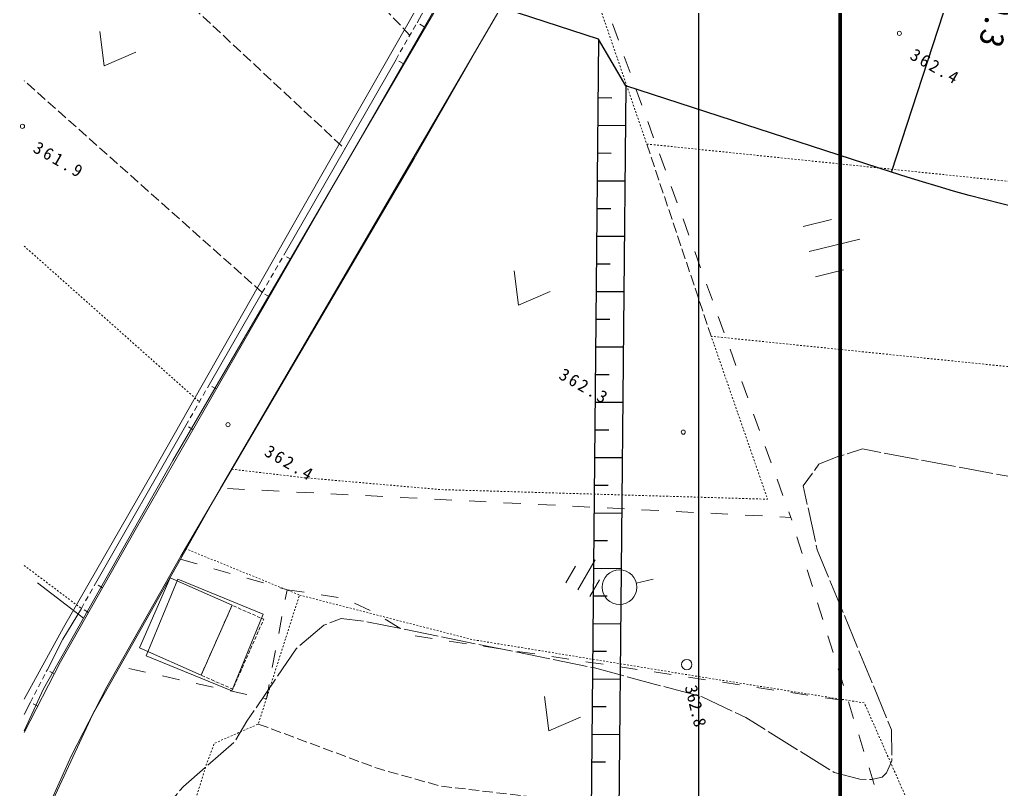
# Model space of a CAD drawing. Header units: millimetres. Extents: x -2078669 to -1085629, y -5987148 to 310365.
# Drawn here: x -1837240 to -1766236, y -5834061 to -5778435 of the extents above; entities that cross this region are included whole.
import ezdxf

# ---------------------------------------------------------------- set-up
doc = ezdxf.new("R2010")
doc.units = ezdxf.units.MM
doc.header["$LTSCALE"] = 500
for name, pattern in [('53003', [0.75, 0.5, -0.25]), ('55107', [1.25, 0.75, -0.5]), ('56301', [0.5, 0.25, -0.25]), ('56302', [2, 1.5, -0.5]), ('57103', [5.5, 5, -0.5])]:
    doc.linetypes.add(name, pattern=pattern)
doc.layers.get('Defpoints').update_dxf_attribs({"color": 153})
for name, color, linetype, lineweight in [('D-BGD', 7, 'Continuous', 13), ('D-BMK-HTXT-周囲堤', 7, 'Continuous', 13), ('D-BYP-STRA', 1, 'Continuous', 25), ('D-TTL', 2, 'Continuous', 140), ('●予備設計_LP横断', 7, 'Continuous', 13)]:
    doc.layers.add(name, color=color, linetype=linetype, lineweight=lineweight)
doc.styles.add('MS ゴシック', font='MS Gothic.ttf')
doc.styles.add('ＭＳ ゴシック', font='MS Gothic.ttf')

# ---------------------------------------------------------------- blocks, each defined once
blk = doc.blocks.new('M6313')
at = {"layer": 'D-BGD', "flags": 128}
blk.add_lwpolyline([(-1.5, 1), (0, -1), (1.5, 1)], dxfattribs=at)
blk = doc.blocks.new('M6334')
at = {"layer": '●予備設計_LP横断', "linetype": 'Continuous', "lineweight": 9}
for p, q in [((0, -1.25), (0, 1.25)), ((-1, -1.25), (-1, 0.1499999999941792)), ((1, -1.25), (1, 0.1499999999941792))]:
    blk.add_line(p, q, dxfattribs=at)
blk = doc.blocks.new('M7312')
at = {"layer": '●予備設計_LP横断', "linetype": 'Continuous', "lineweight": 20}
blk.add_circle((0, -0.001000000003841706), 0.15, dxfattribs=at)

msp = doc.modelspace()

# ---------------------------------------------------------------- linework, layer by layer
at = {"layer": 'D-BGD', "linetype": '56302'}
for p, q in [((-1809022.243195154, -5779571.175988471), (-1822468.477903958, -5765194.855761461)), ((-1837161.070793122, -5765929.536508386), (-1813724.71156835, -5787768.086720323)), ((-1819696.066784316, -5798158.426385607), (-1836918.689085425, -5782833.997734488)), ((-1791882.731623041, -5787421.992102171), (-1787221.423940139, -5801317.369731606))]:
    msp.add_line(p, q, dxfattribs=at)
at = {"layer": 'D-BGD', "linetype": 'Continuous'}
for p, q in [((-1805270.691742083, -5772713.530248884), (-1808500.211666353, -5778658.987431475)), ((-1794363.018037561, -5778740.034921358, 362740.9803940847), (-1793938.091026032, -5779915.110181119, 362767.9803926254)), ((-1793513.164014503, -5781090.185440879, 362795.980391112), (-1793087.370026901, -5782265.759050275, 362823.9803895986)), ((-1810018.096060057, -5781313.688724755), (-1818138.485228394, -5795452.723770203)), ((-1792662.443015372, -5783440.834310035, 362850.9803881393), (-1792237.017654196, -5784615.042593709, 362878.9803866259)), ((-1791812.090642674, -5785790.117853469, 362906.9803851125), (-1791386.296655065, -5786965.69146288, 362933.9803836533)), ((-1828891.903708751, -5815340.279696729), (-1812254.712577424, -5786430.764567751)), ((-1790961.369643543, -5788140.766722626, 362961.9803821398), (-1790536.44263201, -5789315.841982401, 362989.9803806265)), ((-1808695.625511851, -5788466.195343414), (-1825584.93587213, -5817212.333960502)), ((-1790111.515620485, -5790490.917242146, 363016.9803791671), (-1789685.72163288, -5791666.490851558, 363044.9803776537)), ((-1789260.794621354, -5792841.566111318, 363071.9803761944), (-1788835.867609825, -5794016.641371064, 363099.980374681)), ((-1780570.027520296, -5793377.960555238), (-1778529.746614487, -5792880.569010607)), ((-1780126.653251021, -5795199.181815152), (-1776483.214031907, -5794310.699324441)), ((-1788410.940598296, -5795191.716630824, 363127.9803731676), (-1787985.146610694, -5796367.290240221, 363154.9803717083)), ((-1779682.910355313, -5797021.768400788), (-1777642.629449508, -5796524.376856158)), ((-1819696.066784316, -5798158.426385607), (-1823534.335236668, -5804827.813905215)), ((-1787560.219599165, -5797542.365499996, 363182.9803701949), (-1787135.292587639, -5798717.440759741, 363210.9803686815)), ((-1786710.365576114, -5799892.516019502, 363237.9803672222), (-1786284.571588509, -5801068.089628912, 363265.9803657088)), ((-1785859.64457698, -5802243.164888672, 363293.9803641954), (-1785434.71756545, -5803418.240148419, 363320.9803627361)), ((-1785009.790553925, -5804593.315408178, 363348.9803612228), (-1784583.498216669, -5805768.022041517, 363376.9803597094)), ((-1784158.571205143, -5806943.097301261, 363403.98035825), (-1783733.644193622, -5808118.172561022, 363431.9803567366)), ((-1825221.986050957, -5807759.797276916), (-1831760.477246722, -5819190.959034853)), ((-1783308.717182088, -5809293.247820769, 363459.9803552232), (-1782882.923194491, -5810468.821430193, 363486.980353764)), ((-1782457.996182958, -5811643.896689939, 363514.9803522505), (-1782033.069171428, -5812818.971949685, 363542.9803507371)), ((-1820965.218878767, -5812382.021954833, 363215.9803684113), (-1822213.594480282, -5812318.435882072, 363203.9803690599)), ((-1818468.099049321, -5812510.55942609, 363238.9803671682), (-1819716.843277264, -5812445.608027593, 363226.9803678168)), ((-1815971.84619595, -5812638.598547668, 363261.980365925), (-1817219.723447814, -5812574.145498836, 363249.9803665736)), ((-1813475.094992925, -5812765.770693203, 363284.9803646819), (-1814723.470594436, -5812702.184620444, 363273.9803652764)), ((-1810977.975163475, -5812894.308164447, 363307.9803634387), (-1812227.217741058, -5812830.223742036, 363296.9803640333)), ((-1808481.722310097, -5813022.347286055, 363330.9803621956), (-1809730.097911615, -5812958.761213294, 363319.9803627901)), ((-1805985.46945673, -5813150.386407646, 363353.9803609524), (-1807233.34670859, -5813085.933358815, 363342.980361547)), ((-1803489.216603352, -5813278.425529255, 363376.9803597094), (-1804737.093855216, -5813213.972480407, 363365.9803603038)), ((-1800991.598424255, -5813406.096024411, 363399.9803584662), (-1802239.974025766, -5813342.509951665, 363388.9803590607)), ((-1798495.345570876, -5813534.135146018, 363422.9803572231), (-1799743.721172391, -5813470.549073257, 363411.9803578176)), ((-1795999.09271751, -5813662.174267625, 363445.9803559799), (-1797247.468319021, -5813598.588194865, 363434.9803565745)), ((-1793501.972888056, -5813790.711738869, 363468.9803547368), (-1794750.717115999, -5813725.760340385, 363457.9803553313)), ((-1791005.221685034, -5813917.883884389, 363491.9803534937), (-1792253.597286545, -5813854.297811629, 363480.9803540882)), ((-1788508.968831664, -5814045.923005996, 363514.9803522505), (-1789757.344433171, -5813982.336933236, 363503.980352845)), ((-1786012.71597829, -5814173.96212759, 363537.9803510074), (-1787261.0915798, -5814110.376054829, 363526.9803516019)), ((-1783515.596148836, -5814302.499598832, 363560.9803497643), (-1784763.473400699, -5814238.04655, 363549.9803503588)), ((-1781391.804844716, -5814618.991301977, 363585.9803484131), (-1781458.369498058, -5814407.713897553, 363579.9803487373)), ((-1780647.470072277, -5817004.22296192, 363653.9803447376), (-1781019.88663332, -5815812.04062, 363619.9803465753)), ((-1823204.523104226, -5818115.793618398, 363165.9803711138), (-1822002.87787762, -5818459.331943074, 363146.9803721406)), ((-1779902.268323757, -5819389.952971514, 363721.9803410623), (-1780274.186535146, -5818196.903653506, 363687.9803429)), ((-1820801.232651006, -5818802.870267751, 363126.9803732217), (-1819599.587424397, -5819146.408592427, 363107.9803742486)), ((-1792639.212967557, -5819156.437237523), (-1791424.653593444, -5818861.475616459)), ((-1817899.559524577, -5819632.244780777, 363079.980375762), (-1816664.278352728, -5819820.948934566, 363070.9803762485)), ((-1815428.130204788, -5820010.151438005, 363061.9803767349), (-1814192.849032932, -5820198.855591808, 363052.9803772213)), ((-1813022.122027789, -5820604.208664448, 363041.9803778159), (-1811888.915048923, -5821131.020560892, 363029.9803784644)), ((-1779156.568225577, -5821774.81600505, 363790.9803373329), (-1779528.984786624, -5820582.633663115, 363756.9803391705)), ((-1818267.570291003, -5821578.782643637, 363049.9803773835), (-1818500.66103445, -5822807.004747492, 363031.9803783564)), ((-1810811.673497181, -5821765.228310976, 363019.980379005), (-1809737.790669764, -5822403.272591815, 363008.9803795995)), ((-1808638.92873021, -5822973.781375343, 363005.9803797617), (-1807403.517835135, -5823160.253227336, 363042.9803777618)), ((-1778411.366477059, -5824160.546014659, 363858.9803336575), (-1778783.284688455, -5822967.496696636, 363824.9803354953)), ((-1806167.60859041, -5823345.858103243, 363080.980375708), (-1804932.197695336, -5823532.329955236, 363118.9803736541)), ((-1803696.786800258, -5823718.80180723, 363155.9803716543), (-1802460.877555537, -5823904.406683137, 363193.9803696004)), ((-1818732.386452166, -5824034.858224912, 363012.9803793833), (-1818964.610219521, -5825263.578678405, 362993.9803804103)), ((-1801225.466660456, -5824090.878535145, 363230.9803676005), (-1799990.055765377, -5824277.350387109, 363268.9803655467)), ((-1798755.013496736, -5824462.456913394, 363306.9803634928), (-1797519.602601658, -5824648.928765373, 363343.980361493)), ((-1796283.693356929, -5824834.53364128, 363381.9803594391), (-1795048.282461858, -5825021.005493273, 363419.9803573852)), ((-1825684.333286447, -5826138.144822283, 363098.980374735), (-1826904.151539786, -5825868.361093903, 363125.9803732758)), ((-1793812.871566784, -5825207.477345252, 363456.9803553854), (-1792576.962322055, -5825393.082221174, 363494.9803533315)), ((-1791341.551426984, -5825579.554073152, 363532.9803512777), (-1790106.140531903, -5825766.025925146, 363569.9803492778)), ((-1777665.666378881, -5826545.409048166, 363926.9803299822), (-1778038.949916008, -5825352.728356594, 363892.9803318199)), ((-1823244.198430113, -5826676.845302955, 363044.9803776537), (-1824464.515033098, -5826407.928550648, 363071.9803761944)), ((-1788870.231287182, -5825951.630801068, 363607.9803472239), (-1787634.8203921, -5826138.102653046, 363644.9803452241)), ((-1786400.276473109, -5826324.076155389, 363682.9803431702), (-1785164.367228376, -5826509.681031296, 363720.9803411164)), ((-1820803.694947345, -5827216.911109351, 362990.9803805724), (-1822023.513200687, -5826947.127380985, 363017.9803791131)), ((-1783928.956333306, -5826696.152883289, 363757.9803391165), (-1782693.545438228, -5826882.624735283, 363795.9803370626)), ((-1781457.636193503, -5827068.229611189, 363833.9803350088), (-1780222.225298429, -5827254.701463183, 363870.980333009)), ((-1778986.814403354, -5827441.173315177, 363908.9803309551), (-1777750.90515863, -5827626.778191083, 363945.9803289553)), ((-1776920.464630363, -5828931.139057774, 363994.9803263068), (-1777293.748167485, -5827738.458366188, 363960.9803281446)), ((-1776176.129857912, -5831316.370717718, 364062.9803226314), (-1776548.546418963, -5830124.188375782, 364028.9803244692)), ((-1775430.928109393, -5833702.100727311, 364130.9803189562), (-1775803.34467044, -5832509.918385375, 364096.9803207938))]:
    msp.add_line(p, q, dxfattribs=at)
at = {"layer": 'D-BGD', "linetype": '55107'}
for p, q in [((-1810018.096060057, -5781313.688724755), (-1808500.211666353, -5778658.987431475)), ((-1807979.527670067, -5778957.130244726), (-1808500.211666353, -5778658.987431475)), ((-1809497.412063757, -5781611.831537998), (-1810018.096060057, -5781313.688724755)), ((-1819696.066784316, -5798158.426385607), (-1818138.485228394, -5795452.723770203)), ((-1817618.299581751, -5795751.733559524), (-1818138.485228394, -5795452.723770203)), ((-1819176.379487336, -5798458.303151), (-1819696.066784316, -5798158.426385607)), ((-1825221.986050957, -5807759.797276916), (-1823534.335236668, -5804827.813905215)), ((-1823014.647939673, -5805127.690670626), (-1823534.335236668, -5804827.813905215)), ((-1824701.800404302, -5808058.807066244), (-1825221.986050957, -5807759.797276916)), ((-1832777.431606552, -5820988.241530471), (-1831760.477246722, -5819190.959034853)), ((-1831238.298201483, -5819486.500919862), (-1831760.477246722, -5819190.959034853)), ((-1832255.252561326, -5821283.783415472), (-1832777.431606552, -5820988.241530471)), ((-1836458.948198515, -5827766.187100612), (-1835253.841343501, -5825436.901217666)), ((-1834720.698605997, -5825713.369628955), (-1835253.841343501, -5825436.901217666)), ((-1835925.805461003, -5828042.655511913), (-1836458.948198515, -5827766.187100612))]:
    msp.add_line(p, q, dxfattribs=at)
at = {"layer": 'D-BGD', "linetype": '56301', "flags": 128}
for points in [[(-1723073.819854765, -5796115.31145012), (-1754915.94967143, -5791229.922360769), (-1777559.564679796, -5788897.17219426), (-1791882.731623041, -5787421.992102171), (-1796195.46250682, -5774874.648228038), (-1784273.991260358, -5775134.242043132), (-1785182.330500332, -5766043.253328914), (-1786946.291240586, -5748395.6295369), (-1786931.474776098, -5739368.142419061), (-1796556.960106944, -5734203.22797185), (-1803737.34852128, -5731426.514480653), (-1808116.806147374, -5729732.694679755)], [(-1836918.689085424, -5794797.864816546), (-1824242.858714142, -5806058.421585971)], [(-1821891.148883213, -5810924.730527393), (-1816666.739074884, -5811537.876646594), (-1806772.29226214, -5812398.217048569), (-1783144.252959943, -5813092.614867606), (-1787221.423940139, -5801317.369731606), (-1743169.905351415, -5805816.9872786), (-1740285.246063479, -5806021.801556652), (-1722401.615916806, -5807288.620419336)], [(-1825262.783638965, -5816663.927272923), (-1817001.41224274, -5820018.173993071), (-1819979.554985769, -5829338.895502238), (-1823161.273349197, -5830738.46291755), (-1823745.090761989, -5832289.895136979), (-1825619.631649822, -5838422.50094646), (-1828277.048551349, -5839333.341524398), (-1829585.333433829, -5840000.045681615), (-1830576.217586799, -5841009.523457048), (-1831636.257143685, -5843116.535924132), (-1832228.534019393, -5845700.042909433), (-1832844.09201738, -5851189.509646071), (-1836918.689085425, -5850782.153024725)], [(-1836918.689085425, -5817872.264363892), (-1832777.431606552, -5820988.241530471)], [(-1817001.41224274, -5820018.173993071), (-1804533.527895232, -5823232.064466761), (-1788206.752229267, -5825897.009451274), (-1776151.328536507, -5827813.805862068), (-1771427.163525047, -5838507.624832376), (-1769727.141571799, -5842354.564973114)]]:
    msp.add_lwpolyline(points, dxfattribs=at)
at = {"layer": 'D-BGD', "linetype": 'Continuous', "elevation": 361999.9804341352, "flags": 128}
msp.add_lwpolyline([(-1836918.689085425, -5766329.344701584), (-1834049.952323641, -5766145.718879512), (-1816532.132326258, -5765574.769379446), (-1802311.801344544, -5764425.600215171), (-1802866.803561012, -5766837.909664098), (-1805634.316881248, -5772549.497505314), (-1816956.28261917, -5792376.688039455), (-1827577.337463126, -5811088.852237029), (-1834056.033164875, -5822369.835780599), (-1836918.689085425, -5827534.063742832)], dxfattribs=at)
at = {"layer": 'D-BGD', "linetype": 'Continuous', "flags": 128}
for points in [[(-1812254.712577424, -5786430.764567751), (-1805987.583037091, -5775475.702399713), (-1802248.942981477, -5768038.531630898)], [(-1798585.42084962, -5769880.237571563), (-1802373.677510124, -5777415.765806834), (-1808695.625511851, -5788466.195343414)], [(-1836918.689085424, -5829961.213551138), (-1834276.074466871, -5824853.574726889), (-1828891.903708755, -5815340.279696736)], [(-1825584.93587213, -5817212.333960502), (-1830934.092431596, -5826662.708363399), (-1833525.050333886, -5831671.838997602), (-1835692.879368579, -5836468.583339459), (-1836918.689085424, -5839674.670551405)], [(-1832777.431606552, -5820988.241530471), (-1834107.259757364, -5823197.391677127), (-1835253.841343501, -5825436.901217666)], [(-1836458.948198515, -5827766.187100612), (-1836918.689085424, -5828654.839937065)]]:
    msp.add_lwpolyline(points, dxfattribs=at)
at = {"layer": 'D-BGD', "linetype": '57103', "elevation": 362499.9804071107, "flags": 128}
msp.add_lwpolyline([(-1836918.689085424, -5904858.350906352), (-1834042.654205858, -5902402.793645476), (-1830576.329044366, -5899466.660023848), (-1825994.981706682, -5896892.325238658), (-1822383.618298978, -5895692.432838465), (-1820575.951293998, -5893948.267617786), (-1820064.61639549, -5892950.343529659), (-1819388.312532021, -5891464.761557424), (-1818712.448397179, -5889470.262324073), (-1818442.418408654, -5886450.074778344), (-1818259.75871311, -5879506.433426708), (-1818622.584076626, -5877470.836636163), (-1819147.852034158, -5875856.297302176), (-1819770.128773875, -5872835.3245067), (-1820756.567785457, -5869374.339433608), (-1823053.380883837, -5865744.924660268), (-1825979.985196243, -5859755.749224938), (-1829601.206041071, -5855721.45803365), (-1833354.974518262, -5851085.010646602), (-1834910.542203072, -5849446.884086682), (-1835841.396377793, -5848267.046699059), (-1836445.105350431, -5847061.871491884), (-1836728.42720948, -5844930.101986467), (-1836147.763088688, -5843301.883986368), (-1835708.920176893, -5842325.729400812), (-1834507.834036517, -5840844.213390033), (-1832893.264240227, -5839917.567827658), (-1828602.336800526, -5837607.680137664), (-1825400.488749963, -5833857.450220404), (-1821725.232977939, -5830656.165721602), (-1820800.153378754, -5829137.107989579), (-1817248.975857159, -5823908.277155501), (-1815238.708824092, -5822192.908186199), (-1813975.412748823, -5821706.808578977), (-1812288.059646734, -5821909.688338113), (-1795669.363016544, -5825278.7803867), (-1787875.386380246, -5827379.32939809), (-1784723.994127721, -5828875.905007632), (-1778326.579953563, -5832846.198039102), (-1776482.797218923, -5833332.772632006), (-1775620.937369528, -5833356.426799721), (-1774850.627749459, -5833190.197975283), (-1774551.524011259, -5832876.531060345), (-1774154.9727261, -5831996.023833038), (-1774190.678742826, -5829750.524882862), (-1779555.073303907, -5816753.23060209), (-1780568.700436155, -5812133.56409695), (-1779429.414964315, -5810566.926548496), (-1778060.647188755, -5810015.729178125), (-1776291.239061197, -5809461.831618519), (-1754171.655890637, -5813589.151163819), (-1726873.781338003, -5820657.266609713), (-1724502.855453181, -5821292.290071791), (-1723089.57827511, -5821624.832385024), (-1721793.285398219, -5821526.798744729), (-1721022.687726349, -5820322.644681839)], dxfattribs=at)
at = {"layer": 'D-BGD', "linetype": 'Continuous', "extrusion": (-0.007548862207041141, 0.02143465752796554, 0.9997417517219324), "elevation": 252304.2321284394}
msp.add_lwpolyline([(3611743.166435642, 4899029.634321897), (3611739.311098978, 4899469.676496524), (3612488.40371175, 4899161.64697428)], dxfattribs=at)
at = {"layer": 'D-BGD', "linetype": 'Continuous', "extrusion": (0.2749658059042898, 0.9613933603972286, 0.01079871138281155), "elevation": -6090895.00113284}
msp.add_lwpolyline([(155541.1131934258, 428928.8074414137), (154583.0946753842, 428988.8109368422), (154292.5366124008, 428983.8106455563)], dxfattribs=at)
at = {"layer": 'D-BGD', "linetype": 'Continuous', "extrusion": (0.6109081354593839, 0.7914214609790264, 0.02105519250356936), "elevation": -5719339.172903161}
msp.add_lwpolyline([(-2102427.090011411, 483701.9971933351), (-2105034.099243666, 483719.0009618992), (-2106608.167551974, 483578.9699266668)], dxfattribs=at)
at = {"layer": 'D-BGD', "linetype": 'Continuous'}
msp.add_lwpolyline([(-1828081.355492088, -5824402.739221558), (-1825807.366911419, -5818881.528115215), (-1819624.454089285, -5821408.994081539), (-1821889.772909175, -5826935.188684373)], close=True, dxfattribs=at)
at = {"layer": 'D-BGD', "linetype": 'Continuous', "extrusion": (0.01107946871322384, -0.01740350516224887, 0.9997871590399131), "elevation": 444143.3406050478}
msp.add_lwpolyline([(-4659179.336788, -3924239.009106802), (-4658835.338263735, -3924626.775771511), (-4659336.259336599, -3925159.954935499)], dxfattribs=at)
at = {"layer": 'D-BGD', "linetype": 'Continuous', "extrusion": (0.2165113875133196, 0.9756183963050798, 0.0359383342429953), "elevation": -6066320.340870122}
msp.add_lwpolyline([(522581.7797106055, 581542.0991284894), (523386.7048973248, 581559.1101165091), (523828.2703702585, 581504.0745670338)], dxfattribs=at)
at = {"layer": 'D-BGD', "linetype": 'Continuous', "extrusion": (0.01687801546875385, -0.01860910879346917, 0.9996843670197857), "elevation": 440582.7783358897}
msp.add_lwpolyline([(-5261836.418600563, -3083535.461994563), (-5262678.484876072, -3084172.327967261), (-5262790.850814828, -3084013.111474072)], dxfattribs=at)
at = {"layer": 'D-BGD', "linetype": '56302', "flags": 128}
msp.add_lwpolyline([(-1819979.554985769, -5829338.895502238), (-1811383.384717467, -5832536.098596394), (-1806872.497819399, -5833810.642443291), (-1787076.557348456, -5836173.223003842), (-1771761.245240938, -5837750.4073385)], dxfattribs=at)
at = {"layer": 'D-BGD', "linetype": 'Continuous'}
for points in [[(-1836918.689085425, -5839873.53383009, 362855.1155169635), (-1835472.89642905, -5836198.251149035, 362879.9803865718), (-1831955.833622925, -5828634.868195815, 362979.980381167), (-1830003.394799252, -5825178.022677732, 363029.9803784644), (-1825606.448231718, -5817428.348342623, 363129.9803730595), (-1822700.864346504, -5812293.25549798, 363199.9803692761), (-1800396.172089316, -5774051.762438111, 362909.9803849504), (-1798459.159258058, -5770320.759974817, 362959.9803822479), (-1797846.459260598, -5768873.590860251, 362979.980381167), (-1797207.609186824, -5766899.339073426, 363009.9803795454), (-1796981.978456982, -5765483.432808318, 363029.9803784644), (-1797041.087962269, -5764342.158991409, 363039.980377924), (-1797417.973287299, -5762810.605145505, 363069.9803763025), (-1806664.802133822, -5733607.77900055, 363019.980379005), (-1811549.125351, -5718446.922847787, 362939.9803833289)], [(-1801436.873626038, -5763361.003445432, 363069.9803763025), (-1801274.472565018, -5763881.12445375, 363069.9803763025), (-1801021.622993617, -5764926.144534557, 363039.980377924), (-1801001.418937014, -5765272.254030382, 363029.9803784644), (-1801113.58568583, -5765969.045653909, 363009.9803795454), (-1801594.942039432, -5767468.644197754, 362979.980381167), (-1802077.865695884, -5768609.7772207, 362959.9803822479), (-1803903.944372187, -5772127.721928859, 362909.9803849504), (-1826168.768657462, -5810299.856902513, 363199.9803692761), (-1832627.790971421, -5821697.111492814, 363049.9803773835), (-1835513.440870682, -5826797.525294327, 362979.980381167), (-1836918.689085425, -5829824.736813604, 362941.2746174468)]]:
    msp.add_polyline3d(points, dxfattribs=at)
for centre, radius in [((-1793854.398081337, -5819451.928430084), 1249.949932441016), ((-1788993.567419209, -5825044.49569099, 362798.9803909499), 374.9999797314938)]:
    msp.add_circle(centre, radius, dxfattribs=at)
msp.add_3dface([(-1828579.256903654, -5823828.180154262), (-1826341.569129624, -5818777.465835762), (-1821874.774046963, -5820756.788979964), (-1824111.96347134, -5825806.636322392)], dxfattribs=at)
at = {"layer": 'D-BGD', "linetype": '53003'}
msp.add_3dface([(-1824111.96347134, -5825806.636322392), (-1821874.774046963, -5820756.788979964), (-1819588.535283268, -5821769.903800412), (-1821825.724707645, -5826819.751142841)], dxfattribs=at)
at = {"layer": 'D-BYP-STRA'}
for p, q in [((-1774170.978878828, -5789465.652428061), (-1768264.95451864, -5771291.192979316)), ((-1795410.45661121, -5784072.402582179), (-1794410.501354093, -5784081.85645769)), ((-1795429.364362226, -5786072.313096173), (-1793429.453848117, -5786091.220847431)), ((-1795448.272113242, -5788072.223610167), (-1794448.316863049, -5788081.677486011)), ((-1795467.179864383, -5790072.134124397), (-1793467.269350274, -5790091.041875655)), ((-1795486.087615404, -5792072.044638631), (-1794486.132358407, -5792081.498514139)), ((-1795504.995366425, -5794071.955152864), (-1793505.084852431, -5794090.86290388)), ((-1795523.903117561, -5796071.865666856), (-1794523.947867243, -5796081.319542463)), ((-1795542.810868582, -5798071.776181089), (-1793542.900354344, -5798090.683931871)), ((-1795561.718619717, -5800071.68669508), (-1794561.763362606, -5800081.140570829)), ((-1795580.626370858, -5802071.59720931), (-1793580.715856625, -5802090.504960331)), ((-1795599.534121993, -5804071.507723303), (-1794599.578864877, -5804080.961598814)), ((-1795618.441873253, -5806071.418237531), (-1793618.53135902, -5806090.325988552)), ((-1795637.349624388, -5808071.328751522), (-1794637.394367272, -5808080.782627033)), ((-1795656.257375529, -5810071.239265752), (-1793656.346861415, -5810090.147016771)), ((-1795675.165126783, -5812071.149779742), (-1794675.209869667, -5812080.603655253)), ((-1795694.072878038, -5814071.060293731), (-1793694.16236381, -5814089.968044991)), ((-1795712.980629178, -5816070.970807961), (-1794713.025372181, -5816080.424683469)), ((-1795731.888380552, -5818070.881321948), (-1793731.977866448, -5818089.789073444)), ((-1795750.796131931, -5820070.791836174), (-1794750.840874819, -5820080.245711923)), ((-1795769.703883185, -5822070.702350163), (-1793769.793369082, -5822089.610101659)), ((-1795788.611634683, -5824070.612864386), (-1794788.656377572, -5824080.066740135)), ((-1795807.519385943, -5826070.523378614), (-1793807.608871834, -5826089.431129871)), ((-1795826.427137322, -5828070.43389284), (-1794826.471880324, -5828079.887768348)), ((-1795845.334888695, -5830070.344406826), (-1793845.424374711, -5830089.25215832)), ((-1795864.242640193, -5832070.254921049), (-1794864.287383077, -5832079.70879656))]:
    msp.add_line(p, q, dxfattribs=at)
at = {"layer": 'D-BYP-STRA', "linetype": 'Continuous'}
for p, q in [((-1795370.468408043, -5779842.769168425), (-1796210.95550246, -5868742.764513539)), ((-1793402.272520761, -5783216.196203913), (-1795370.468408043, -5779842.769168425)), ((-1793402.272520761, -5783216.196203913), (-1794191.957632872, -5866742.764621709))]:
    msp.add_line(p, q, dxfattribs=at)
at = {"layer": 'D-BYP-STRA', "flags": 128}
msp.add_lwpolyline([(-1795370.468408043, -5779842.769168425), (-1836918.689085424, -5766341.140460864)], dxfattribs=at)
msp.add_lwpolyline([(-1730396.103509966, -5795296.747930323), (-1737359.541852824, -5795296.747930478, -0.07871152815011105), (-1774170.978878828, -5789465.652428061), (-1793402.272520761, -5783216.196203913)], format="xyb", dxfattribs=at)
at = {"layer": 'D-TTL'}
msp.add_line((-1777887.607758962, -5677452.296090323), (-1777887.607758962, -5952452.296090323), dxfattribs=at)
at = {"layer": 'Defpoints', "color": 1}
msp.add_lwpolyline([(-1788137.607758962, -5963452.296090323), (-1367637.607758962, -5963452.296090323), (-1367637.607758962, -5666452.296090323), (-1788137.607758962, -5666452.296090323)], close=True, dxfattribs=at)

# ---------------------------------------------------------------- block references
at = {"layer": 'D-BGD', "linetype": 'Continuous', "lineweight": 9, "xscale": 1000, "yscale": 1000, "zscale": 1000, "rotation": 330.1091246385173}
for name, p in [('M6313', (-1830639.03463071, -5780914.094574178)), ('M6313', (-1800661.746593254, -5798201.966001164)), ('M6334', (-1796234.942905658, -5818553.27078039)), ('M6313', (-1798470.774995786, -5828960.44694007))]:
    msp.add_blockref(name, p, dxfattribs=at)
at = {"layer": 'D-BGD', "linetype": 'Continuous', "lineweight": 20, "xscale": 1000, "yscale": 1000, "zscale": 1000, "rotation": 330.1091246385173}
for p in [(-1773608.969551785, -5779423.760625739, 362428.9804109482), (-1837035.073865284, -5786139.769624933, 361907.9804391077), (-1822174.796683981, -5807703.931745493, 362399.9804125157), (-1789243.357671542, -5808244.169018297, 362277.9804191097)]:
    msp.add_blockref('M7312', p, dxfattribs=at)

# ---------------------------------------------------------------- texts
at = {"layer": 'D-BGD', "linetype": 'Continuous', "style": 'MS ゴシック'}
msp.add_text('362.8', height=900, rotation=283.66942145203, dxfattribs=at).set_placement((-1789141.832177951, -5826652.562318054, 362798.9803909499))
at = {"layer": 'D-BGD', "linetype": 'Continuous', "char_height": 900, "attachment_point": 7, "rotation": 330.1091246385173, "line_spacing_factor": 0.7228915662650602, "style": 'MS ゴシック'}
for s, insert in [('\\T1.281;362.4', (-1772929.465401079, -5781251.565654928, 362428.9804109482)), ('\\T1.319;361.9', (-1836355.569714543, -5787967.57465395, 361907.9804391077)), ('\\T1.284;362.3', (-1798325.228822811, -5804352.137455175)), ('\\T1.281;362.4', (-1819626.061600979, -5809905.803632588))]:
    msp.add_mtext(s, dxfattribs=dict(at, insert=insert))
at = {"layer": 'D-BMK-HTXT-周囲堤', "color": 7, "style": 'ＭＳ ゴシック'}
msp.add_text('NO.3', height=1750, rotation=254.4195928616156, dxfattribs=at).set_placement((-1766625.689578504, -5775560.156252427))

doc.saveas('drawing.dxf')
